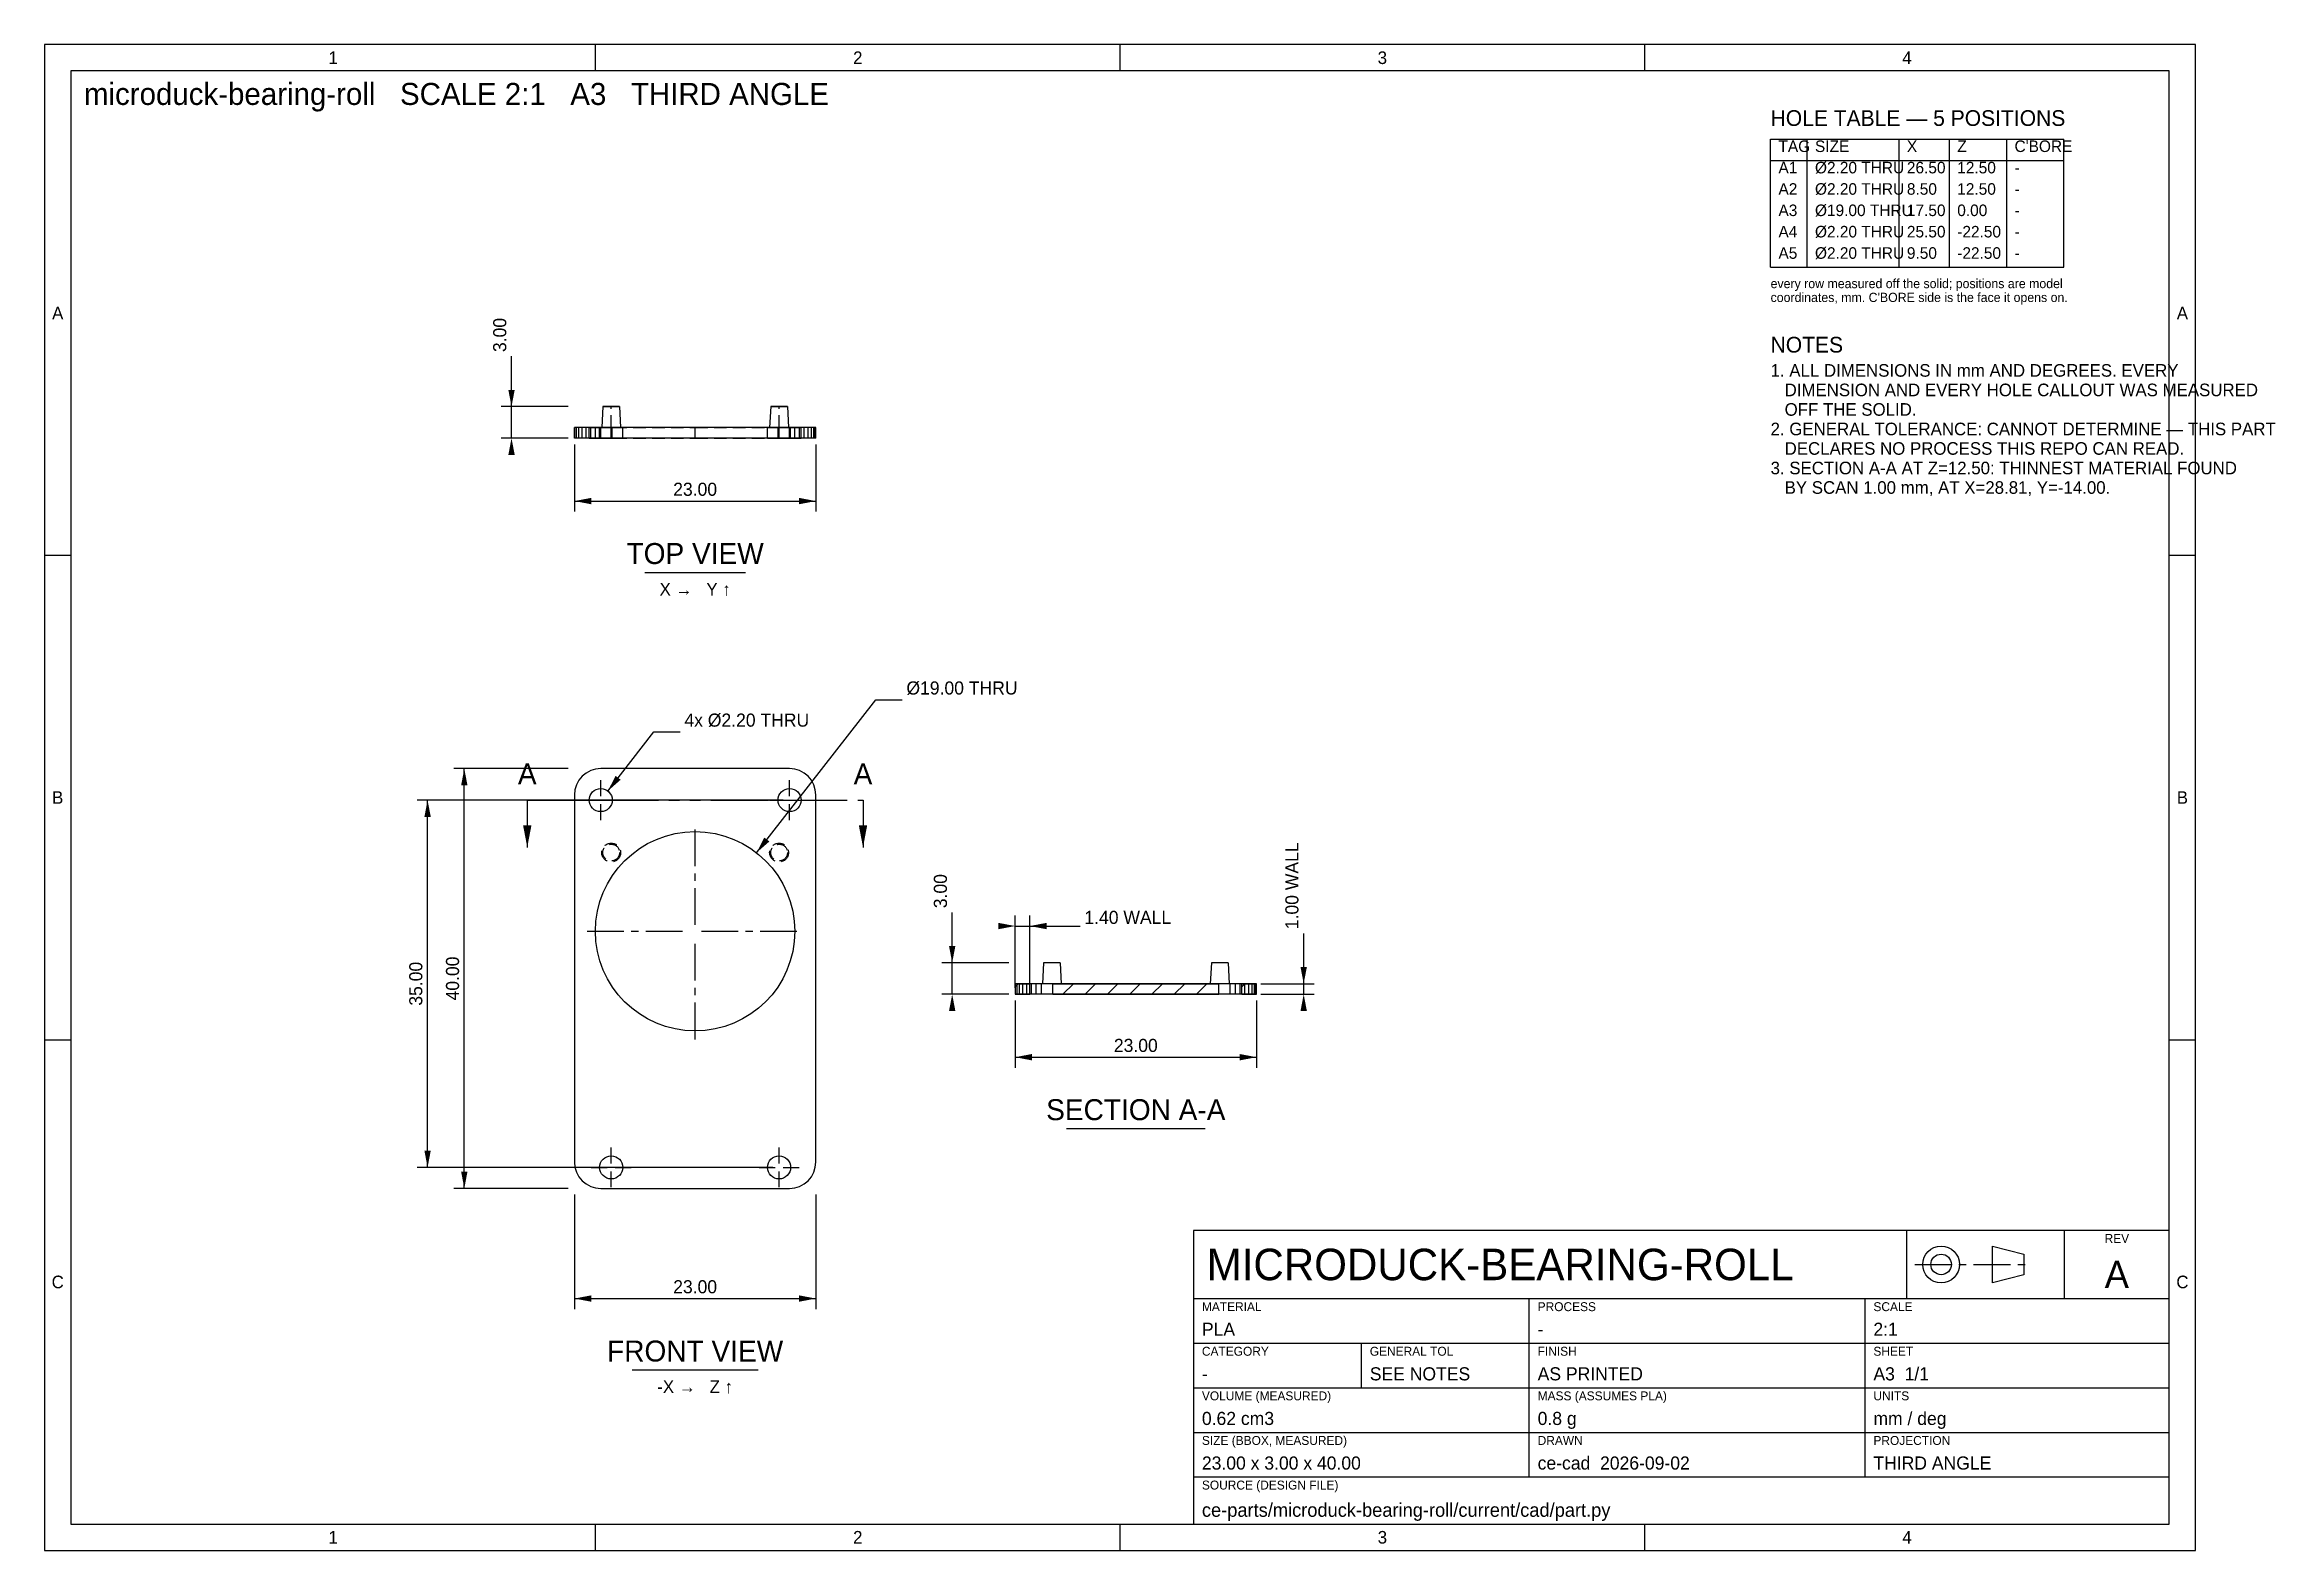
# Model space of a CAD drawing. Header units: millimetres. Extents: x 5 to 430, y 5 to 292.
import ezdxf
from ezdxf.enums import TextEntityAlignment as Align

# ---------------------------------------------------------------- set-up
doc = ezdxf.new("R2010")
doc.units = ezdxf.units.MM
for name, pattern in [('CENTER', [11.2, 7, -1.4, 1.4, -1.4]), ('HIDDEN', [3.6, 2.4, -1.2]), ('PHANTOM', [21, 11, -2, 2, -2, 2, -2])]:
    doc.linetypes.add(name, pattern=pattern)
for name, color, linetype in [('CENTER', 4, 'CENTER'), ('CUT', 1, 'PHANTOM'), ('CUTTHIN', 1, 'PHANTOM'), ('DIM', 3, 'CONTINUOUS'), ('FRAME', 7, 'CONTINUOUS'), ('HATCH', 5, 'CONTINUOUS'), ('HIDDEN', 8, 'HIDDEN'), ('SECTION', 7, 'CONTINUOUS'), ('TEXT', 3, 'CONTINUOUS'), ('TITLE', 7, 'CONTINUOUS'), ('VISIBLE', 7, 'CONTINUOUS')]:
    doc.layers.add(name, color=color, linetype=linetype)

msp = doc.modelspace()

# ---------------------------------------------------------------- linework, layer by layer
at = {"layer": 'CENTER'}
for p, q in [((111, 148.77), (111, 151.8)), ((147, 148.77), (147, 151.8)), ((107.2, 148), (110.23, 148)), ((111, 144.2), (111, 147.23)), ((111.77, 148), (114.8, 148)), ((143.2, 148), (146.23, 148)), ((147, 144.2), (147, 147.23)), ((147.77, 148), (150.8, 148)), ((129, 124.2), (129, 143.6)), ((108.4, 123), (127.8, 123)), ((129, 102.4), (129, 121.8)), ((130.2, 123), (149.6, 123)), ((113, 78.77), (113, 81.8)), ((145, 78.77), (145, 81.8)), ((109.2, 78), (112.23, 78)), ((113, 74.2), (113, 77.23)), ((113.77, 78), (116.8, 78)), ((141.2, 78), (144.23, 78)), ((145, 74.2), (145, 77.23)), ((145.77, 78), (148.8, 78)), ((361.5, 59.5), (383.75, 59.5))]:
    msp.add_line(p, q, dxfattribs=at)
at = {"layer": 'CUT'}
for p, q in [((97, 148), (111, 148)), ((97, 148), (97, 139)), ((147, 148), (161, 148)), ((161, 148), (161, 139))]:
    msp.add_line(p, q, dxfattribs=at)
for points in [[(97, 139), (97.798, 143.2), (96.202, 143.2)], [(161, 139), (161.798, 143.2), (160.202, 143.2)]]:
    msp.add_solid(points, dxfattribs=at)
at = {"layer": 'CUTTHIN'}
msp.add_line((111, 148), (147, 148), dxfattribs=at)
at = {"layer": 'DIM'}
for p, q in [((94, 223), (94, 232.6)), ((104.8, 223), (92, 223)), ((94, 217), (94, 223)), ((104.8, 217), (92, 217)), ((106, 215.8), (106, 203)), ((152, 215.8), (152, 203)), ((106, 205), (152, 205)), ((140.697568, 137.972204), (163.474228, 167.125)), ((163.474228, 167.125), (168.474228, 167.125)), ((112.354455, 149.733624), (121.156713, 161)), ((121.156713, 161), (126.156713, 161)), ((104.8, 154), (83, 154)), ((85, 74), (85, 154)), ((145.8, 148), (76, 148)), ((78, 78), (78, 148)), ((178, 117), (178, 126.6)), ((190, 112.216669), (190, 126)), ((190, 124), (192.8, 124)), ((192.8, 112.216669), (192.8, 126)), ((192.8, 124), (202.4, 124)), ((245, 113), (245, 122.6)), ((188.8, 117), (176, 117)), ((178, 111), (178, 117)), ((188.8, 111), (176, 111)), ((236.816665, 113), (247, 113)), ((236.816665, 111), (247, 111)), ((245, 111), (245, 113)), ((190, 109.8), (190, 97)), ((236, 109.8), (236, 97)), ((190, 99), (236, 99)), ((143.8, 78), (76, 78)), ((104.8, 74), (83, 74)), ((106, 72.8), (106, 51)), ((152, 72.8), (152, 51)), ((106, 53), (152, 53))]:
    msp.add_line(p, q, dxfattribs=at)
for points in [[(94, 223), (94.608, 226.2), (93.392, 226.2)], [(94, 217), (93.392, 213.8), (94.608, 213.8)], [(106, 205), (109.2, 204.392), (109.2, 205.608)], [(152, 205), (148.8, 205.608), (148.8, 204.392)], [(85, 154), (84.392, 150.8), (85.608, 150.8)], [(112.354455, 149.733624), (114.803683, 151.880936), (113.845461, 152.62958)], [(78, 148), (77.392, 144.8), (78.608, 144.8)], [(140.697568, 137.972204), (143.146795, 140.119517), (142.188574, 140.868161)], [(190, 124), (186.8, 124.608), (186.8, 123.392)], [(192.8, 124), (196, 123.392), (196, 124.608)], [(178, 117), (178.608, 120.2), (177.392, 120.2)], [(245, 113), (245.608, 116.2), (244.392, 116.2)], [(178, 111), (177.392, 107.8), (178.608, 107.8)], [(245, 111), (244.392, 107.8), (245.608, 107.8)], [(190, 99), (193.2, 98.392), (193.2, 99.608)], [(236, 99), (232.8, 99.608), (232.8, 98.392)], [(78, 78), (78.608, 81.2), (77.392, 81.2)], [(85, 74), (85.608, 77.2), (84.392, 77.2)], [(106, 53), (109.2, 52.392), (109.2, 53.608)], [(152, 53), (148.8, 53.608), (148.8, 52.392)]]:
    msp.add_solid(points, dxfattribs=at)
at = {"layer": 'FRAME'}
for p, q in [((410, 287), (10, 287)), ((10, 287), (10, 10)), ((410, 10), (410, 287)), ((410, 66), (224, 66)), ((224, 66), (224, 10)), ((410, 10), (410, 66)), ((10, 10), (410, 10)), ((224, 10), (410, 10))]:
    msp.add_line(p, q, dxfattribs=at)
at = {"layer": 'HATCH'}
for p, q in [((190, 112.442644), (190.557356, 113)), ((192.799997, 111), (192.8, 111.000003)), ((199.101512, 111), (201.101512, 113)), ((203.344153, 111), (205.344153, 113)), ((207.586794, 111), (209.586794, 113)), ((211.829434, 111), (213.829434, 113)), ((216.072075, 111), (218.072075, 113)), ((220.314716, 111), (222.314716, 113)), ((224.557356, 111), (226.557356, 113)), ((228.799997, 111), (228.8, 111.000003)), ((233.2, 112.442644), (233.757356, 113)), ((235.999997, 111), (236, 111.000003))]:
    msp.add_line(p, q, dxfattribs=at)
at = {"layer": 'HIDDEN'}
for p, q in [((111.4, 223), (113, 223)), ((113, 223), (114.6, 223)), ((113, 219), (113, 223)), ((143.4, 223), (145, 223)), ((145, 223), (146.6, 223)), ((145, 219), (145, 223)), ((113.2, 219), (108.8, 219)), ((108.8, 219), (111, 219)), ((108.8, 217), (108.8, 219)), ((113.2, 217), (108.8, 217)), ((108.8, 217), (111, 217)), ((148, 219), (110, 219)), ((110, 219), (129, 219)), ((110, 217), (110, 219)), ((148, 217), (110, 217)), ((110, 217), (129, 217)), ((115.2, 219), (110.8, 219)), ((110.8, 219), (113, 219)), ((110.8, 217), (110.8, 219)), ((115.2, 217), (110.8, 217)), ((110.8, 217), (113, 217)), ((111, 219), (113.2, 219)), ((111, 217), (113.2, 217)), ((114.799005, 219), (111.200995, 219)), ((111.200995, 219), (113, 219)), ((113, 219), (115.2, 219)), ((113, 219), (114.799005, 219)), ((113, 217), (113, 219)), ((113, 217), (115.2, 217)), ((113.2, 217), (113.2, 219)), ((115.2, 217), (115.2, 219)), ((129, 219), (148, 219)), ((129, 217), (129, 219)), ((129, 217), (148, 217)), ((147.2, 219), (142.8, 219)), ((142.8, 219), (145, 219)), ((142.8, 217), (142.8, 219)), ((147.2, 217), (142.8, 217)), ((142.8, 217), (145, 217)), ((146.799005, 219), (143.200995, 219)), ((143.200995, 219), (145, 219)), ((149.2, 219), (144.8, 219)), ((144.8, 219), (147, 219)), ((144.8, 217), (144.8, 219)), ((149.2, 217), (144.8, 217)), ((144.8, 217), (147, 217)), ((145, 219), (147.2, 219)), ((145, 219), (146.799005, 219)), ((145, 217), (145, 219)), ((145, 217), (147.2, 217)), ((147, 219), (149.2, 219)), ((147, 217), (149.2, 217)), ((147.2, 217), (147.2, 219)), ((148, 217), (148, 219)), ((149.2, 217), (149.2, 219)), ((113, 139.799005), (113, 139.6)), ((145, 139.799005), (145, 139.6))]:
    msp.add_line(p, q, dxfattribs=at)
for centre, radius in [((113, 138), 1.799005), ((113, 138), 1.6), ((145, 138), 1.799005), ((145, 138), 1.6)]:
    msp.add_circle(centre, radius, dxfattribs=at)
at = {"layer": 'SECTION'}
for p, q in [((190, 113), (190, 111)), ((190, 113), (192.8, 113)), ((190, 111), (192.8, 111)), ((192.8, 111), (192.8, 113)), ((197.2, 111), (197.2, 113)), ((197.2, 113), (228.8, 113)), ((197.2, 111), (228.8, 111)), ((228.8, 111), (228.8, 113)), ((233.2, 111), (233.2, 113)), ((233.2, 113), (236, 113)), ((233.2, 111), (236, 111)), ((236, 111), (236, 113))]:
    msp.add_line(p, q, dxfattribs=at)
at = {"layer": 'TEXT'}
for p, q in [((119.4, 191.4), (138.6, 191.4)), ((199.8, 85.4), (226.2, 85.4)), ((117, 39.4), (141, 39.4))]:
    msp.add_line(p, q, dxfattribs=at)
at = {"layer": 'TITLE'}
for p, q in [((415, 292), (5, 292)), ((5, 292), (5, 5)), ((110, 287), (110, 292)), ((210, 287), (210, 292)), ((310, 287), (310, 292)), ((415, 5), (415, 292)), ((334, 274), (389.92, 274)), ((334, 249.58), (334, 274)), ((340.96, 249.58), (340.96, 274)), ((358.48, 249.58), (358.48, 274)), ((368.08, 249.58), (368.08, 274)), ((379, 249.58), (379, 274)), ((389.92, 249.58), (389.92, 274)), ((334, 269.93), (389.92, 269.93)), ((334, 249.58), (389.92, 249.58)), ((5, 194.666667), (10, 194.666667)), ((410, 194.666667), (415, 194.666667)), ((5, 102.333333), (10, 102.333333)), ((410, 102.333333), (415, 102.333333)), ((360, 53), (360, 66)), ((390, 53), (390, 66)), ((376.3, 56), (376.3, 63)), ((376.3, 63), (382.25, 61.46)), ((382.25, 61.46), (382.25, 57.54)), ((382.25, 57.54), (376.3, 56)), ((224, 53), (410, 53)), ((288, 19), (288, 53)), ((352, 19), (352, 53)), ((224, 44.5), (410, 44.5)), ((256, 36), (256, 44.5)), ((224, 36), (410, 36)), ((224, 27.5), (410, 27.5)), ((224, 19), (410, 19)), ((110, 5), (110, 10)), ((210, 5), (210, 10)), ((310, 5), (310, 10)), ((5, 5), (415, 5))]:
    msp.add_line(p, q, dxfattribs=at)
for radius in [3.5, 1.96]:
    msp.add_circle((366.5, 59.5), radius, dxfattribs=at)
at = {"layer": 'VISIBLE'}
for p, q in [((111.4, 223), (111.200995, 219)), ((114.6, 223), (111.4, 223)), ((114.6, 223), (114.799005, 219)), ((143.4, 223), (143.200995, 219)), ((146.6, 223), (143.4, 223)), ((146.6, 223), (146.799005, 219)), ((106.096074, 219), (106, 219)), ((106, 217), (106, 219)), ((106.096074, 217), (106, 217)), ((106.380602, 219), (106.096074, 219)), ((106.096074, 217), (106.096074, 219)), ((106.380602, 217), (106.096074, 217)), ((106.842652, 219), (106.380602, 219)), ((106.380602, 217), (106.380602, 219)), ((106.842652, 217), (106.380602, 217)), ((107.464466, 219), (106.842652, 219)), ((106.842652, 217), (106.842652, 219)), ((107.464466, 217), (106.842652, 217)), ((108.222149, 219), (107.464466, 219)), ((107.464466, 217), (107.464466, 219)), ((108.222149, 217), (107.464466, 217)), ((109.086583, 219), (108.222149, 219)), ((108.222149, 217), (108.222149, 219)), ((109.086583, 217), (108.222149, 217)), ((110.024548, 219), (109.086583, 219)), ((109.086583, 217), (109.086583, 219)), ((110.024548, 217), (109.086583, 217)), ((111, 219), (110.024548, 219)), ((110.024548, 217), (110.024548, 219)), ((111, 217), (110.024548, 217)), ((147, 219), (111, 219)), ((111, 217), (111, 219)), ((147, 217), (111, 217)), ((147.975452, 219), (147, 219)), ((147, 217), (147, 219)), ((147.975452, 217), (147, 217)), ((148.913417, 219), (147.975452, 219)), ((147.975452, 217), (147.975452, 219)), ((148.913417, 217), (147.975452, 217)), ((149.777851, 219), (148.913417, 219)), ((148.913417, 217), (148.913417, 219)), ((149.777851, 217), (148.913417, 217)), ((150.535534, 219), (149.777851, 219)), ((149.777851, 217), (149.777851, 219)), ((150.535534, 217), (149.777851, 217)), ((151.157348, 219), (150.535534, 219)), ((150.535534, 217), (150.535534, 219)), ((151.157348, 217), (150.535534, 217)), ((151.619398, 219), (151.157348, 219)), ((151.157348, 217), (151.157348, 219)), ((151.619398, 217), (151.157348, 217)), ((151.903926, 219), (151.619398, 219)), ((151.619398, 217), (151.619398, 219)), ((151.903926, 217), (151.619398, 217)), ((152, 219), (151.903926, 219)), ((151.903926, 217), (151.903926, 219)), ((152, 217), (151.903926, 217)), ((152, 217), (152, 219)), ((108.222149, 153.157348), (107.464466, 152.535534)), ((109.086583, 153.619398), (108.222149, 153.157348)), ((110.024548, 153.903926), (109.086583, 153.619398)), ((111, 154), (110.024548, 153.903926)), ((147, 154), (111, 154)), ((147.975452, 153.903926), (147, 154)), ((148.913417, 153.619398), (147.975452, 153.903926)), ((149.777851, 153.157348), (148.913417, 153.619398)), ((150.535534, 152.535534), (149.777851, 153.157348)), ((106.096074, 149.975452), (106, 149)), ((106, 149), (106, 79)), ((106.380602, 150.913417), (106.096074, 149.975452)), ((106.842652, 151.777851), (106.380602, 150.913417)), ((107.464466, 152.535534), (106.842652, 151.777851)), ((151.157348, 151.777851), (150.535534, 152.535534)), ((151.619398, 150.913417), (151.157348, 151.777851)), ((151.903926, 149.975452), (151.619398, 150.913417)), ((152, 149), (151.903926, 149.975452)), ((152, 79), (152, 149)), ((195.4, 117), (195.200995, 113)), ((198.6, 117), (195.4, 117)), ((198.6, 117), (198.799005, 113)), ((227.4, 117), (227.200995, 113)), ((230.6, 117), (227.4, 117)), ((230.6, 117), (230.799005, 113)), ((190.096074, 113), (190, 113)), ((190.096074, 111), (190, 111)), ((190.096074, 111), (190.096074, 113)), ((190.380602, 113), (190.096074, 113)), ((190.380602, 111), (190.096074, 111)), ((190.380602, 111), (190.380602, 113)), ((190.842652, 113), (190.380602, 113)), ((190.842652, 111), (190.380602, 111)), ((190.842652, 111), (190.842652, 113)), ((191.464466, 113), (190.842652, 113)), ((191.464466, 111), (190.842652, 111)), ((191.464466, 111), (191.464466, 113)), ((192.222149, 113), (191.464466, 113)), ((192.222149, 111), (191.464466, 111)), ((192.222149, 111), (192.222149, 113)), ((193.086583, 113), (192.222149, 113)), ((193.086583, 111), (192.222149, 111)), ((193.086583, 111), (193.086583, 113)), ((194.024548, 113), (193.086583, 113)), ((194.024548, 111), (193.086583, 111)), ((194.024548, 111), (194.024548, 113)), ((195, 113), (194.024548, 113)), ((195, 111), (194.024548, 111)), ((195, 111), (195, 113)), ((231, 113), (195, 113)), ((231, 111), (195, 111)), ((231, 111), (231, 113)), ((231.975452, 113), (231, 113)), ((231.975452, 111), (231, 111)), ((231.975452, 111), (231.975452, 113)), ((232.913417, 113), (231.975452, 113)), ((232.913417, 111), (231.975452, 111)), ((232.913417, 111), (232.913417, 113)), ((233.777851, 113), (232.913417, 113)), ((233.777851, 111), (232.913417, 111)), ((233.777851, 111), (233.777851, 113)), ((234.535534, 113), (233.777851, 113)), ((234.535534, 111), (233.777851, 111)), ((234.535534, 111), (234.535534, 113)), ((235.157348, 113), (234.535534, 113)), ((235.157348, 111), (234.535534, 111)), ((235.157348, 111), (235.157348, 113)), ((235.619398, 113), (235.157348, 113)), ((235.619398, 111), (235.157348, 111)), ((235.619398, 111), (235.619398, 113)), ((235.903926, 113), (235.619398, 113)), ((235.903926, 111), (235.619398, 111)), ((235.903926, 111), (235.903926, 113)), ((236, 113), (235.903926, 113)), ((236, 111), (235.903926, 111)), ((106, 79), (106.096074, 78.024548)), ((106.096074, 78.024548), (106.380602, 77.086583)), ((106.380602, 77.086583), (106.842652, 76.222149)), ((151.157348, 76.222149), (151.619398, 77.086583)), ((151.619398, 77.086583), (151.903926, 78.024548)), ((151.903926, 78.024548), (152, 79)), ((106.842652, 76.222149), (107.464466, 75.464466)), ((107.464466, 75.464466), (108.222149, 74.842652)), ((108.222149, 74.842652), (109.086583, 74.380602)), ((109.086583, 74.380602), (110.024548, 74.096074)), ((110.024548, 74.096074), (111, 74)), ((111, 74), (147, 74)), ((147, 74), (147.975452, 74.096074)), ((147.975452, 74.096074), (148.913417, 74.380602)), ((148.913417, 74.380602), (149.777851, 74.842652)), ((149.777851, 74.842652), (150.535534, 75.464466)), ((150.535534, 75.464466), (151.157348, 76.222149))]:
    msp.add_line(p, q, dxfattribs=at)
for centre, radius in [((111, 148), 2.2), ((147, 148), 2.2), ((129, 123), 19), ((113, 78), 2.2), ((145, 78), 2.2)]:
    msp.add_circle(centre, radius, dxfattribs=at)

# ---------------------------------------------------------------- texts
at = {"layer": 'TEXT'}
for s, height, p in [('microduck-bearing-roll   SCALE 2:1   A3   THIRD ANGLE', 4.2, (12.5, 280.5)), ('HOLE TABLE — 5 POSITIONS', 3, (334, 276.5)), ('A1', 2.2, (335.5, 267.46)), ('Ø2.20 THRU', 2.2, (342.46, 267.46)), ('26.50', 2.2, (359.98, 267.46)), ('12.50', 2.2, (369.58, 267.46)), ('-', 2.2, (380.5, 267.46)), ('A2', 2.2, (335.5, 263.39)), ('Ø2.20 THRU', 2.2, (342.46, 263.39)), ('8.50', 2.2, (359.98, 263.39)), ('12.50', 2.2, (369.58, 263.39)), ('-', 2.2, (380.5, 263.39)), ('A3', 2.2, (335.5, 259.32)), ('Ø19.00 THRU', 2.2, (342.46, 259.32)), ('17.50', 2.2, (359.98, 259.32)), ('0.00', 2.2, (369.58, 259.32)), ('-', 2.2, (380.5, 259.32)), ('A4', 2.2, (335.5, 255.25)), ('Ø2.20 THRU', 2.2, (342.46, 255.25)), ('25.50', 2.2, (359.98, 255.25)), ('-22.50', 2.2, (369.58, 255.25)), ('-', 2.2, (380.5, 255.25)), ('A5', 2.2, (335.5, 251.18)), ('Ø2.20 THRU', 2.2, (342.46, 251.18)), ('9.50', 2.2, (359.98, 251.18)), ('-22.50', 2.2, (369.58, 251.18)), ('-', 2.2, (380.5, 251.18)), ('NOTES', 3, (334, 233.304528)), ('1. ALL DIMENSIONS IN mm AND DEGREES. EVERY', 2.4, (334, 228.704528)), ('   DIMENSION AND EVERY HOLE CALLOUT WAS MEASURED', 2.4, (334, 224.984528)), ('   OFF THE SOLID.', 2.4, (334, 221.264528)), ('2. GENERAL TOLERANCE: CANNOT DETERMINE — THIS PART', 2.4, (334, 217.544528)), ('   DECLARES NO PROCESS THIS REPO CAN READ.', 2.4, (334, 213.824528)), ('3. SECTION A-A AT Z=12.50: THINNEST MATERIAL FOUND', 2.4, (334, 210.104528)), ('   BY SCAN 1.00 mm, AT X=28.81, Y=-14.00.', 2.4, (334, 206.384528)), ('Ø19.00 THRU', 2.5, (169.274228, 168.125)), ('4x Ø2.20 THRU', 2.5, (126.956713, 162)), ('1.40 WALL', 2.5, (203.2, 124.4)), ('PLA', 2.5, (225.6, 45.9)), ('-', 2.5, (289.6, 45.9)), ('2:1', 2.5, (353.6, 45.9)), ('-', 2.5, (225.6, 37.4)), ('SEE NOTES', 2.5, (257.6, 37.4)), ('AS PRINTED', 2.5, (289.6, 37.4)), ('A3  1/1', 2.5, (353.6, 37.4)), ('0.62 cm3', 2.5, (225.6, 28.9)), ('0.8 g', 2.5, (289.6, 28.9)), ('mm / deg', 2.5, (353.6, 28.9)), ('23.00 x 3.00 x 40.00', 2.5, (225.6, 20.4)), ('ce-cad  2026-09-02', 2.5, (289.6, 20.4)), ('THIRD ANGLE', 2.5, (353.6, 20.4)), ('ce-parts/microduck-bearing-roll/current/cad/part.py', 2.6, (225.6, 11.4))]:
    msp.add_text(s, height=height, dxfattribs=at).set_placement(p)
for s, p in [('3.00', (93, 233.4)), ('1.00 WALL', (244, 123.4)), ('3.00', (177, 127.4))]:
    msp.add_text(s, height=2.5, rotation=90, dxfattribs=at).set_placement(p)
for s, height, p in [('23.00', 2.5, (129, 206)), ('TOP VIEW', 4, (129, 193)), ('X →   Y ↑', 2.4, (129, 187)), ('23.00', 2.5, (213, 100)), ('SECTION A-A', 4, (213, 87)), ('A', 5.2, (400, 55)), ('23.00', 2.5, (129, 54)), ('FRONT VIEW', 4, (129, 41)), ('-X →   Z ↑', 2.4, (129, 35))]:
    msp.add_text(s, height=height, dxfattribs=at).set_placement(p, align=Align.CENTER)
for p in [(97, 153), (161, 153)]:
    msp.add_text('A', height=4, dxfattribs=at).set_placement(p, align=Align.MIDDLE_CENTER)
for s, p in [('35.00', (77, 113)), ('40.00', (84, 114))]:
    msp.add_text(s, height=2.5, rotation=90, dxfattribs=at).set_placement(p, align=Align.CENTER)
msp.add_text('MICRODUCK-BEARING-ROLL', height=6, dxfattribs=at).set_placement((226.5, 59.5), align=Align.MIDDLE_LEFT)
at = {"layer": 'TITLE'}
for s, p in [('1', (60, 289.5)), ('2', (160, 289.5)), ('3', (260, 289.5)), ('4', (360, 289.5)), ('A', (7.5, 240.833333)), ('A', (412.5, 240.833333)), ('B', (7.5, 148.5)), ('B', (412.5, 148.5)), ('C', (7.5, 56.166667)), ('C', (412.5, 56.166667)), ('1', (60, 7.5)), ('2', (160, 7.5)), ('3', (260, 7.5)), ('4', (360, 7.5))]:
    msp.add_text(s, height=2.4, dxfattribs=at).set_placement(p, align=Align.MIDDLE_CENTER)
for s, height, p in [('TAG', 2.2, (335.5, 271.53)), ('SIZE', 2.2, (342.46, 271.53)), ('X', 2.2, (359.98, 271.53)), ('Z', 2.2, (369.58, 271.53)), ("C'BORE", 2.2, (380.5, 271.53)), ('every row measured off the solid; positions are model', 1.7585, (334, 245.58)), ("coordinates, mm. C'BORE side is the face it opens on.", 1.7585, (334, 242.942264)), ('MATERIAL', 1.7, (225.6, 50.6)), ('PROCESS', 1.7, (289.6, 50.6)), ('SCALE', 1.7, (353.6, 50.6)), ('CATEGORY', 1.7, (225.6, 42.1)), ('GENERAL TOL', 1.7, (257.6, 42.1)), ('FINISH', 1.7, (289.6, 42.1)), ('SHEET', 1.7, (353.6, 42.1)), ('VOLUME (MEASURED)', 1.7, (225.6, 33.6)), ('MASS (ASSUMES PLA)', 1.7, (289.6, 33.6)), ('UNITS', 1.7, (353.6, 33.6)), ('SIZE (BBOX, MEASURED)', 1.7, (225.6, 25.1)), ('DRAWN', 1.7, (289.6, 25.1)), ('PROJECTION', 1.7, (353.6, 25.1)), ('SOURCE (DESIGN FILE)', 1.7, (225.6, 16.6))]:
    msp.add_text(s, height=height, dxfattribs=at).set_placement(p)
msp.add_text('REV', height=1.7, dxfattribs=at).set_placement((400, 63.6), align=Align.CENTER)

doc.saveas('drawing.dxf')
